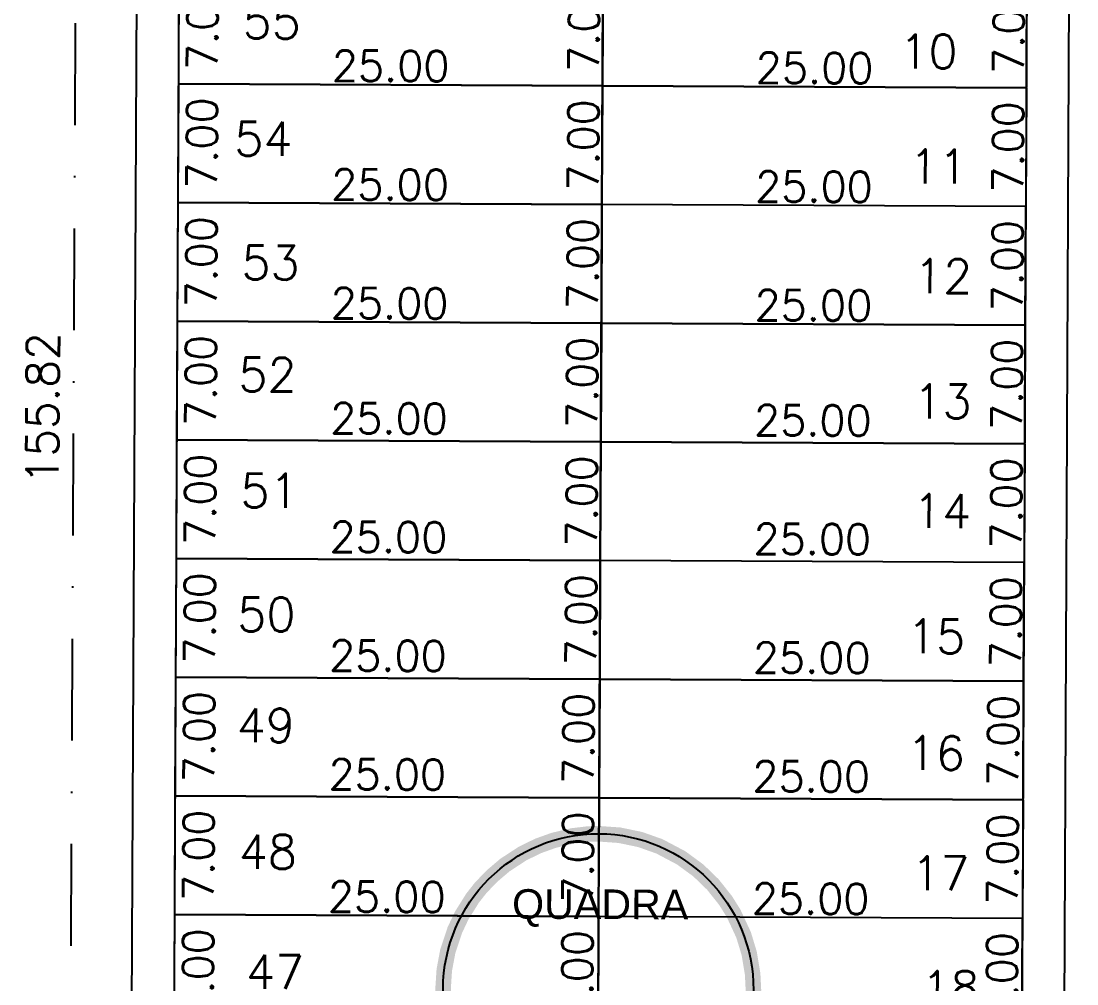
# Model space of a CAD drawing. Header units: millimetres. Extents: x -4430026 to 4783824, y 584 to 9593110.
# Drawn here: x 1995.4 to 2057.7, y 1611.3 to 1668.1 of the extents above; entities that cross this region are included whole.
import ezdxf
from ezdxf.enums import TextEntityAlignment as Align

# ---------------------------------------------------------------- set-up
doc = ezdxf.new("R2010")
doc.units = ezdxf.units.MM
doc.linetypes.add('DASHDOT', pattern=[1, 0.5, -0.25, 0, -0.25])
doc.linetypes.add('HIDDEN2', pattern=[0.1875, 0.125, -0.0625])
for name, color, linetype in [('boundary filipe', 6, 'Continuous'), ('BOUNDARY LOTES', 2, 'Continuous'), ('Calçada', 1, 'Continuous'), ('Cota', 8, 'Continuous'), ('COTAS', 8, 'Continuous'), ('Lotes', 2, 'Continuous'), ('Numero de lotes', 5, 'Continuous'), ('númeraçãoquadras', 4, 'Continuous'), ('Projeção', 8, 'HIDDEN2'), ('QUADRA', 4, 'Continuous')]:
    doc.layers.add(name, color=color, linetype=linetype)
doc.styles.add('arcad1', font='romans.shx')
doc.styles.add('ROMANS', font='romans.shx')
doc.styles.add('STYLE1', font='sanss___.ttf')
doc.dimstyles.new('BOLA100', dxfattribs={"dimscale": 0, "dimtxt": 1.9, "dimasz": 0.18, "dimexe": 0.18, "dimexo": 0.063, "dimgap": 0, "dimtad": 1, "dimzin": 4, "dimdsep": 46, "dimtxsty": 'ROMANS', "dimcen": 0.09, "dimse1": 1, "dimse2": 1, "dimsd1": 1, "dimsd2": 1, "dimclrt": 256, "dimaunit": 1, "dimadec": 4, "dimazin": 0, "dimtfac": 1.2, "dimtix": 1, "dimtmove": 2, "dimatfit": 3, "dimfxl": 1, "dimtvp": 2, "dimtolj": 1, "dimtzin": 4, "dimarcsym": 0})
doc.dimstyles.get("Standard").update_dxf_attribs({"dimtxt": 0.18, "dimasz": 0.18, "dimexe": 0.18, "dimexo": 0.0625, "dimgap": 0.09, "dimtad": 0, "dimtih": 1, "dimtoh": 1, "dimdec": 4, "dimzin": 0, "dimdsep": 46, "dimtxsty": 'Standard', "dimcen": 0.09, "dimadec": 0, "dimazin": 0, "dimtfac": 1, "dimtdec": 4, "dimtofl": 0, "dimtmove": 0, "dimatfit": 3, "dimfxl": 1, "dimtolj": 1, "dimtzin": 0, "dimarcsym": 0})

# ---------------------------------------------------------------- blocks, each defined once
blk = doc.blocks.new('NUM_quadra')
at = {"color": 6, "const_width": 0.02}
blk.add_lwpolyline([(-0.0134, 0.1996), (-0.034, 0.1971), (-0.0579, 0.1914), (-0.0779, 0.1842), (-0.0981, 0.1743), (-0.1208, 0.1594), (-0.1377, 0.145), (-0.1521, 0.1299), (-0.1625, 0.1166), (-0.1764, 0.0942), (-0.1852, 0.0754), (-0.1941, 0.0483), (-0.1985, 0.0243), (-0.2, 0), (-0.1977, -0.0299), (-0.1921, -0.0556), (-0.1839, -0.0786), (-0.1713, -0.1033), (-0.1546, -0.1269), (-0.1389, -0.1439), (-0.1219, -0.1586), (-0.1046, -0.1705), (-0.0831, -0.1819), (-0.0531, -0.1928), (-0.0302, -0.1977), (0, -0.2), (0.0309, -0.1976), (0.0677, -0.1882), (0.1069, -0.169), (0.124, -0.1569), (0.1407, -0.1421), (0.1614, -0.1181), (0.1737, -0.0992), (0.187, -0.071), (0.1962, -0.0386), (0.2, 0), (0.1989, 0.0205), (0.1943, 0.0473), (0.1871, 0.0707), (0.1741, 0.0984), (0.1635, 0.1151), (0.1472, 0.1354), (0.1285, 0.1533), (0.1063, 0.1694), (0.0782, 0.1841), (0.0533, 0.1928), (0.0267, 0.1982), (0, 0.2)], close=True, dxfattribs=at)
blk.add_circle((0, 0), 0.2)
at = {"color": 3, "insert": (-0.1114, 0.1285), "char_height": 0.038, "width": 0.2663, "attachment_point": 1, "style": 'STYLE1'}
blk.add_mtext('\\fArial|b0|i0|c0|p34;QUADRA', dxfattribs=at)
at = {"color": 3, "style": 'STYLE1'}
blk.add_attdef('00', text='', height=0.13, dxfattribs=at).set_placement((0, -0.1335), align=Align.CENTER)
blk = doc.blocks.new('*D14062')
at = {"layer": 'DEFPOINTS', "color": 0, "linetype": 'ByBlock'}
for p in [(1998.858, 1723.154), (1998.12, 1567.334), (2001.72, 1567.317)]:
    blk.add_point(p, dxfattribs=at)
at = {"layer": 'COTAS', "linetype": 'ByBlock', "insert": (1996.652, 1645.253), "char_height": 1.9, "attachment_point": 5, "rotation": 89.72858, "style": 'ROMANS'}
blk.add_mtext('\\A1;155.82', dxfattribs=at)
blk = doc.blocks.new('*D14298')
at = {"layer": 'DEFPOINTS', "color": 0, "linetype": 'ByBlock'}
for p in [(2062.127, 1948.736), (2061.87, 1895.48), (2057.086, 1890.812), (2061.84, 1888.041), (2060.026, 1505.026)]:
    blk.add_point(p, dxfattribs=at)
at = {"layer": 'COTAS', "linetype": 'ByBlock', "insert": (2055.206, 1888.07), "char_height": 1.9, "attachment_point": 5, "rotation": 89.75016, "style": 'ROMANS'}
blk.add_mtext('\\A1;179°57\'25"', dxfattribs=at)
blk = doc.blocks.new('*D7819')
at = {"layer": 'DEFPOINTS', "color": 0}
for p in [(2004.713, 1671.399), (2004.68, 1664.399), (2009.666, 1664.376)]:
    blk.add_point(p, dxfattribs=at)
at = {"layer": 'Cota', "color": 41, "insert": (2006.082, 1667.893), "char_height": 1.8, "attachment_point": 5, "rotation": 89.72858, "style": 'ROMANS'}
blk.add_mtext('\\A1;7.00', dxfattribs=at)
blk = doc.blocks.new('*D7820')
at = {"layer": 'DEFPOINTS', "color": 0}
for p in [(2004.68, 1664.399), (2004.647, 1657.399), (2009.632, 1657.376)]:
    blk.add_point(p, dxfattribs=at)
at = {"layer": 'Cota', "color": 41, "insert": (2006.049, 1660.893), "char_height": 1.8, "attachment_point": 5, "rotation": 89.72858, "style": 'ROMANS'}
blk.add_mtext('\\A1;7.00', dxfattribs=at)
blk = doc.blocks.new('*D7821')
at = {"layer": 'DEFPOINTS', "color": 0}
for p in [(2004.647, 1657.399), (2004.614, 1650.399), (2009.599, 1650.376)]:
    blk.add_point(p, dxfattribs=at)
at = {"layer": 'Cota', "color": 41, "insert": (2006.016, 1653.893), "char_height": 1.8, "attachment_point": 5, "rotation": 89.72858, "style": 'ROMANS'}
blk.add_mtext('\\A1;7.00', dxfattribs=at)
blk = doc.blocks.new('*D7822')
at = {"layer": 'DEFPOINTS', "color": 0}
for p in [(2004.614, 1650.399), (2004.58, 1643.4), (2009.566, 1643.376)]:
    blk.add_point(p, dxfattribs=at)
at = {"layer": 'Cota', "color": 41, "insert": (2005.983, 1646.893), "char_height": 1.8, "attachment_point": 5, "rotation": 89.72858, "style": 'ROMANS'}
blk.add_mtext('\\A1;7.00', dxfattribs=at)
blk = doc.blocks.new('*D7823')
at = {"layer": 'DEFPOINTS', "color": 0}
for p in [(2004.58, 1643.4), (2004.547, 1636.4), (2009.533, 1636.376)]:
    blk.add_point(p, dxfattribs=at)
at = {"layer": 'Cota', "color": 41, "insert": (2005.95, 1639.893), "char_height": 1.8, "attachment_point": 5, "rotation": 89.72858, "style": 'ROMANS'}
blk.add_mtext('\\A1;7.00', dxfattribs=at)
blk = doc.blocks.new('*D7824')
at = {"layer": 'DEFPOINTS', "color": 0}
for p in [(2004.547, 1636.4), (2004.514, 1629.4), (2009.5, 1629.376)]:
    blk.add_point(p, dxfattribs=at)
at = {"layer": 'Cota', "color": 41, "insert": (2005.916, 1632.893), "char_height": 1.8, "attachment_point": 5, "rotation": 89.72858, "style": 'ROMANS'}
blk.add_mtext('\\A1;7.00', dxfattribs=at)
blk = doc.blocks.new('*D7825')
at = {"layer": 'DEFPOINTS', "color": 0}
for p in [(2004.514, 1629.4), (2004.481, 1622.4), (2009.467, 1622.376)]:
    blk.add_point(p, dxfattribs=at)
at = {"layer": 'Cota', "color": 41, "insert": (2005.883, 1625.893), "char_height": 1.8, "attachment_point": 5, "rotation": 89.72858, "style": 'ROMANS'}
blk.add_mtext('\\A1;7.00', dxfattribs=at)
blk = doc.blocks.new('*D7826')
at = {"layer": 'DEFPOINTS', "color": 0}
for p in [(2004.481, 1622.4), (2004.448, 1615.4), (2009.434, 1615.376)]:
    blk.add_point(p, dxfattribs=at)
at = {"layer": 'Cota', "color": 41, "insert": (2005.85, 1618.893), "char_height": 1.8, "attachment_point": 5, "rotation": 89.72858, "style": 'ROMANS'}
blk.add_mtext('\\A1;7.00', dxfattribs=at)
blk = doc.blocks.new('*D7827')
at = {"layer": 'DEFPOINTS', "color": 0}
for p in [(2004.448, 1615.4), (2004.415, 1608.4), (2009.4, 1608.376)]:
    blk.add_point(p, dxfattribs=at)
at = {"layer": 'Cota', "color": 41, "insert": (2005.817, 1611.893), "char_height": 1.8, "attachment_point": 5, "rotation": 89.72858, "style": 'ROMANS'}
blk.add_mtext('\\A1;7.00', dxfattribs=at)
blk = doc.blocks.new('*D7972')
at = {"layer": 'DEFPOINTS', "color": 0}
for p in [(2027.21, 1671.293), (2027.177, 1664.293), (2032.163, 1664.269)]:
    blk.add_point(p, dxfattribs=at)
at = {"layer": 'Cota', "color": 41, "insert": (2028.58, 1667.786), "char_height": 1.8, "attachment_point": 5, "rotation": 89.72858, "style": 'ROMANS'}
blk.add_mtext('\\A1;7.00', dxfattribs=at)
blk = doc.blocks.new('*D7973')
at = {"layer": 'DEFPOINTS', "color": 0}
for p in [(2027.177, 1664.293), (2027.144, 1657.293), (2032.13, 1657.269)]:
    blk.add_point(p, dxfattribs=at)
at = {"layer": 'Cota', "color": 41, "insert": (2028.547, 1660.786), "char_height": 1.8, "attachment_point": 5, "rotation": 89.72858, "style": 'ROMANS'}
blk.add_mtext('\\A1;7.00', dxfattribs=at)
blk = doc.blocks.new('*D7974')
at = {"layer": 'DEFPOINTS', "color": 0}
for p in [(2027.144, 1657.293), (2027.111, 1650.293), (2032.097, 1650.269)]:
    blk.add_point(p, dxfattribs=at)
at = {"layer": 'Cota', "color": 41, "insert": (2028.513, 1653.786), "char_height": 1.8, "attachment_point": 5, "rotation": 89.72858, "style": 'ROMANS'}
blk.add_mtext('\\A1;7.00', dxfattribs=at)
blk = doc.blocks.new('*D7975')
at = {"layer": 'DEFPOINTS', "color": 0}
for p in [(2027.111, 1650.293), (2027.078, 1643.293), (2032.064, 1643.269)]:
    blk.add_point(p, dxfattribs=at)
at = {"layer": 'Cota', "color": 41, "insert": (2028.48, 1646.786), "char_height": 1.8, "attachment_point": 5, "rotation": 89.72858, "style": 'ROMANS'}
blk.add_mtext('\\A1;7.00', dxfattribs=at)
blk = doc.blocks.new('*D7976')
at = {"layer": 'DEFPOINTS', "color": 0}
for p in [(2027.078, 1643.293), (2027.045, 1636.293), (2032.03, 1636.269)]:
    blk.add_point(p, dxfattribs=at)
at = {"layer": 'Cota', "color": 41, "insert": (2028.447, 1639.786), "char_height": 1.8, "attachment_point": 5, "rotation": 89.72858, "style": 'ROMANS'}
blk.add_mtext('\\A1;7.00', dxfattribs=at)
blk = doc.blocks.new('*D7977')
at = {"layer": 'DEFPOINTS', "color": 0}
for p in [(2027.045, 1636.293), (2027.011, 1629.293), (2031.997, 1629.27)]:
    blk.add_point(p, dxfattribs=at)
at = {"layer": 'Cota', "color": 41, "insert": (2028.414, 1632.787), "char_height": 1.8, "attachment_point": 5, "rotation": 89.72858, "style": 'ROMANS'}
blk.add_mtext('\\A1;7.00', dxfattribs=at)
blk = doc.blocks.new('*D7981')
at = {"layer": 'DEFPOINTS', "color": 0}
for p in [(2052.26, 1671.174), (2052.227, 1664.174), (2057.213, 1664.15)]:
    blk.add_point(p, dxfattribs=at)
at = {"layer": 'Cota', "color": 41, "insert": (2053.629, 1667.667), "char_height": 1.8, "attachment_point": 5, "rotation": 89.72858, "style": 'ROMANS'}
blk.add_mtext('\\A1;7.00', dxfattribs=at)
blk = doc.blocks.new('*D7982')
at = {"layer": 'DEFPOINTS', "color": 0}
for p in [(2052.227, 1664.174), (2052.194, 1657.174), (2057.18, 1657.151)]:
    blk.add_point(p, dxfattribs=at)
at = {"layer": 'Cota', "color": 41, "insert": (2053.596, 1660.668), "char_height": 1.8, "attachment_point": 5, "rotation": 89.72858, "style": 'ROMANS'}
blk.add_mtext('\\A1;7.00', dxfattribs=at)
blk = doc.blocks.new('*D7983')
at = {"layer": 'DEFPOINTS', "color": 0}
for p in [(2052.194, 1657.174), (2052.161, 1650.174), (2057.146, 1650.151)]:
    blk.add_point(p, dxfattribs=at)
at = {"layer": 'Cota', "color": 41, "insert": (2053.563, 1653.668), "char_height": 1.8, "attachment_point": 5, "rotation": 89.72858, "style": 'ROMANS'}
blk.add_mtext('\\A1;7.00', dxfattribs=at)
blk = doc.blocks.new('*D7984')
at = {"layer": 'DEFPOINTS', "color": 0}
for p in [(2052.161, 1650.174), (2052.127, 1643.174), (2057.113, 1643.151)]:
    blk.add_point(p, dxfattribs=at)
at = {"layer": 'Cota', "color": 41, "insert": (2053.53, 1646.668), "char_height": 1.8, "attachment_point": 5, "rotation": 89.72858, "style": 'ROMANS'}
blk.add_mtext('\\A1;7.00', dxfattribs=at)
blk = doc.blocks.new('*D7985')
at = {"layer": 'DEFPOINTS', "color": 0}
for p in [(2052.127, 1643.174), (2052.094, 1636.174), (2057.08, 1636.151)]:
    blk.add_point(p, dxfattribs=at)
at = {"layer": 'Cota', "color": 41, "insert": (2053.497, 1639.668), "char_height": 1.8, "attachment_point": 5, "rotation": 89.72858, "style": 'ROMANS'}
blk.add_mtext('\\A1;7.00', dxfattribs=at)
blk = doc.blocks.new('*D7986')
at = {"layer": 'DEFPOINTS', "color": 0}
for p in [(2052.094, 1636.174), (2052.061, 1629.174), (2057.047, 1629.151)]:
    blk.add_point(p, dxfattribs=at)
at = {"layer": 'Cota', "color": 41, "insert": (2053.464, 1632.668), "char_height": 1.8, "attachment_point": 5, "rotation": 89.72858, "style": 'ROMANS'}
blk.add_mtext('\\A1;7.00', dxfattribs=at)
blk = doc.blocks.new('*D7987')
at = {"layer": 'DEFPOINTS', "color": 0}
for p in [(2027.011, 1629.293), (2026.978, 1622.293), (2031.841, 1622.27)]:
    blk.add_point(p, dxfattribs=at)
at = {"layer": 'Cota', "color": 41, "insert": (2028.258, 1625.787), "char_height": 1.8, "attachment_point": 5, "rotation": 89.72858, "style": 'ROMANS'}
blk.add_mtext('\\A1;7.00', dxfattribs=at)
blk = doc.blocks.new('*D7988')
at = {"layer": 'DEFPOINTS', "color": 0}
for p in [(2026.978, 1622.293), (2026.945, 1615.293), (2031.808, 1615.27)]:
    blk.add_point(p, dxfattribs=at)
at = {"layer": 'Cota', "color": 41, "insert": (2028.225, 1618.787), "char_height": 1.8, "attachment_point": 5, "rotation": 89.72858, "style": 'ROMANS'}
blk.add_mtext('\\A1;7.00', dxfattribs=at)
blk = doc.blocks.new('*D7989')
at = {"layer": 'DEFPOINTS', "color": 0}
for p in [(2026.945, 1615.293), (2026.912, 1608.293), (2031.775, 1608.27)]:
    blk.add_point(p, dxfattribs=at)
at = {"layer": 'Cota', "color": 41, "insert": (2028.192, 1611.787), "char_height": 1.8, "attachment_point": 5, "rotation": 89.72858, "style": 'ROMANS'}
blk.add_mtext('\\A1;7.00', dxfattribs=at)
blk = doc.blocks.new('*D8000')
at = {"layer": 'DEFPOINTS', "color": 0}
for p in [(2052.061, 1629.174), (2052.028, 1622.175), (2056.891, 1622.152)]:
    blk.add_point(p, dxfattribs=at)
at = {"layer": 'Cota', "color": 41, "insert": (2053.308, 1625.669), "char_height": 1.8, "attachment_point": 5, "rotation": 89.72858, "style": 'ROMANS'}
blk.add_mtext('\\A1;7.00', dxfattribs=at)
blk = doc.blocks.new('*D8001')
at = {"layer": 'DEFPOINTS', "color": 0}
for p in [(2052.028, 1622.175), (2051.995, 1615.175), (2056.858, 1615.152)]:
    blk.add_point(p, dxfattribs=at)
at = {"layer": 'Cota', "color": 41, "insert": (2053.275, 1618.669), "char_height": 1.8, "attachment_point": 5, "rotation": 89.72858, "style": 'ROMANS'}
blk.add_mtext('\\A1;7.00', dxfattribs=at)
blk = doc.blocks.new('*D8002')
at = {"layer": 'DEFPOINTS', "color": 0}
for p in [(2051.995, 1615.175), (2051.962, 1608.175), (2056.825, 1608.152)]:
    blk.add_point(p, dxfattribs=at)
at = {"layer": 'Cota', "color": 41, "insert": (2053.241, 1611.669), "char_height": 1.8, "attachment_point": 5, "rotation": 89.72858, "style": 'ROMANS'}
blk.add_mtext('\\A1;7.00', dxfattribs=at)
blk = doc.blocks.new('*D8025')
at = {"layer": 'DEFPOINTS', "color": 0}
for p in [(2004.609, 1649.381), (2029.608, 1649.262), (2029.601, 1647.787)]:
    blk.add_point(p, dxfattribs=at)
at = {"layer": 'Cota', "color": 41, "insert": (2017.119, 1651.446), "char_height": 1.8, "attachment_point": 5, "rotation": 359.72858, "style": 'ROMANS'}
blk.add_mtext('\\A1;25.00', dxfattribs=at)
blk = doc.blocks.new('*D8026')
at = {"layer": 'DEFPOINTS', "color": 0}
for p in [(2029.608, 1649.262), (2054.608, 1649.144), (2054.601, 1647.668)]:
    blk.add_point(p, dxfattribs=at)
at = {"layer": 'Cota', "color": 41, "insert": (2042.118, 1651.327), "char_height": 1.8, "attachment_point": 5, "rotation": 359.72858, "style": 'ROMANS'}
blk.add_mtext('\\A1;25.00', dxfattribs=at)
blk = doc.blocks.new('*D8027')
at = {"layer": 'DEFPOINTS', "color": 0}
for p in [(2004.642, 1656.381), (2029.642, 1656.262), (2029.635, 1654.787)]:
    blk.add_point(p, dxfattribs=at)
at = {"layer": 'Cota', "color": 41, "insert": (2017.152, 1658.446), "char_height": 1.8, "attachment_point": 5, "rotation": 359.72858, "style": 'ROMANS'}
blk.add_mtext('\\A1;25.00', dxfattribs=at)
blk = doc.blocks.new('*D8028')
at = {"layer": 'DEFPOINTS', "color": 0}
for p in [(2029.642, 1656.262), (2054.641, 1656.144), (2054.634, 1654.668)]:
    blk.add_point(p, dxfattribs=at)
at = {"layer": 'Cota', "color": 41, "insert": (2042.152, 1658.327), "char_height": 1.8, "attachment_point": 5, "rotation": 359.72858, "style": 'ROMANS'}
blk.add_mtext('\\A1;25.00', dxfattribs=at)
blk = doc.blocks.new('*D8029')
at = {"layer": 'DEFPOINTS', "color": 0}
for p in [(2004.675, 1663.381), (2029.675, 1663.262), (2029.668, 1661.787)]:
    blk.add_point(p, dxfattribs=at)
at = {"layer": 'Cota', "color": 41, "insert": (2017.185, 1665.446), "char_height": 1.8, "attachment_point": 5, "rotation": 359.72858, "style": 'ROMANS'}
blk.add_mtext('\\A1;25.00', dxfattribs=at)
blk = doc.blocks.new('*D8030')
at = {"layer": 'DEFPOINTS', "color": 0}
for p in [(2029.675, 1663.262), (2054.674, 1663.144), (2054.667, 1661.668)]:
    blk.add_point(p, dxfattribs=at)
at = {"layer": 'Cota', "color": 41, "insert": (2042.185, 1665.327), "char_height": 1.8, "attachment_point": 5, "rotation": 359.72858, "style": 'ROMANS'}
blk.add_mtext('\\A1;25.00', dxfattribs=at)
blk = doc.blocks.new('*D8039')
at = {"layer": 'DEFPOINTS', "color": 0}
for p in [(2004.577, 1642.594), (2029.576, 1642.476), (2029.569, 1641)]:
    blk.add_point(p, dxfattribs=at)
at = {"layer": 'Cota', "color": 41, "insert": (2017.087, 1644.659), "char_height": 1.8, "attachment_point": 5, "rotation": 359.72858, "style": 'ROMANS'}
blk.add_mtext('\\A1;25.00', dxfattribs=at)
blk = doc.blocks.new('*D8040')
at = {"layer": 'DEFPOINTS', "color": 0}
for p in [(2029.576, 1642.476), (2054.576, 1642.358), (2054.569, 1640.882)]:
    blk.add_point(p, dxfattribs=at)
at = {"layer": 'Cota', "color": 41, "insert": (2042.086, 1644.541), "char_height": 1.8, "attachment_point": 5, "rotation": 359.72858, "style": 'ROMANS'}
blk.add_mtext('\\A1;25.00', dxfattribs=at)
blk = doc.blocks.new('*D8045')
at = {"layer": 'DEFPOINTS', "color": 0}
for p in [(2004.443, 1614.381), (2029.443, 1614.263), (2029.436, 1612.787)]:
    blk.add_point(p, dxfattribs=at)
at = {"layer": 'Cota', "color": 41, "insert": (2016.953, 1616.446), "char_height": 1.8, "attachment_point": 5, "rotation": 359.72858, "style": 'ROMANS'}
blk.add_mtext('\\A1;25.00', dxfattribs=at)
blk = doc.blocks.new('*D8046')
at = {"layer": 'DEFPOINTS', "color": 0}
for p in [(2029.443, 1614.263), (2054.442, 1614.144), (2054.435, 1612.669)]:
    blk.add_point(p, dxfattribs=at)
at = {"layer": 'Cota', "color": 41, "insert": (2041.953, 1616.328), "char_height": 1.8, "attachment_point": 5, "rotation": 359.72858, "style": 'ROMANS'}
blk.add_mtext('\\A1;25.00', dxfattribs=at)
blk = doc.blocks.new('*D8047')
at = {"layer": 'DEFPOINTS', "color": 0}
for p in [(2004.477, 1621.595), (2029.477, 1621.476), (2029.47, 1620)]:
    blk.add_point(p, dxfattribs=at)
at = {"layer": 'Cota', "color": 41, "insert": (2016.987, 1623.66), "char_height": 1.8, "attachment_point": 5, "rotation": 359.72858, "style": 'ROMANS'}
blk.add_mtext('\\A1;25.00', dxfattribs=at)
blk = doc.blocks.new('*D8048')
at = {"layer": 'DEFPOINTS', "color": 0}
for p in [(2029.477, 1621.476), (2054.477, 1621.358), (2054.47, 1619.882)]:
    blk.add_point(p, dxfattribs=at)
at = {"layer": 'Cota', "color": 41, "insert": (2041.987, 1623.541), "char_height": 1.8, "attachment_point": 5, "rotation": 359.72858, "style": 'ROMANS'}
blk.add_mtext('\\A1;25.00', dxfattribs=at)
blk = doc.blocks.new('*D8049')
at = {"layer": 'DEFPOINTS', "color": 0}
for p in [(2004.51, 1628.595), (2029.51, 1628.476), (2029.503, 1627)]:
    blk.add_point(p, dxfattribs=at)
at = {"layer": 'Cota', "color": 41, "insert": (2017.02, 1630.66), "char_height": 1.8, "attachment_point": 5, "rotation": 359.72858, "style": 'ROMANS'}
blk.add_mtext('\\A1;25.00', dxfattribs=at)
blk = doc.blocks.new('*D8050')
at = {"layer": 'DEFPOINTS', "color": 0}
for p in [(2029.51, 1628.476), (2054.51, 1628.358), (2054.503, 1626.882)]:
    blk.add_point(p, dxfattribs=at)
at = {"layer": 'Cota', "color": 41, "insert": (2042.02, 1630.541), "char_height": 1.8, "attachment_point": 5, "rotation": 359.72858, "style": 'ROMANS'}
blk.add_mtext('\\A1;25.00', dxfattribs=at)
blk = doc.blocks.new('*D8051')
at = {"layer": 'DEFPOINTS', "color": 0}
for p in [(2004.543, 1635.595), (2029.543, 1635.476), (2029.536, 1634)]:
    blk.add_point(p, dxfattribs=at)
at = {"layer": 'Cota', "color": 41, "insert": (2017.053, 1637.659), "char_height": 1.8, "attachment_point": 5, "rotation": 359.72858, "style": 'ROMANS'}
blk.add_mtext('\\A1;25.00', dxfattribs=at)
blk = doc.blocks.new('*D8052')
at = {"layer": 'DEFPOINTS', "color": 0}
for p in [(2029.543, 1635.476), (2054.543, 1635.358), (2054.536, 1633.882)]:
    blk.add_point(p, dxfattribs=at)
at = {"layer": 'Cota', "color": 41, "insert": (2042.053, 1637.541), "char_height": 1.8, "attachment_point": 5, "rotation": 359.72858, "style": 'ROMANS'}
blk.add_mtext('\\A1;25.00', dxfattribs=at)

msp = doc.modelspace()

# ---------------------------------------------------------------- linework, layer by layer
at = {"layer": 'boundary filipe', "elevation": 2.439}
msp.add_lwpolyline([(2003.952, 1510.737), (2004.909, 1712.686), (2054.908, 1712.439), (2053.954, 1511.091), (2003.952, 1510.737)], close=True, dxfattribs=at)
at = {"layer": 'BOUNDARY LOTES', "elevation": 2.439}
for points in [[(2029.68, 1664.281), (2004.68, 1664.399), (2004.713, 1671.399), (2029.713, 1671.281)], [(2054.712, 1671.162), (2029.713, 1671.281), (2029.68, 1664.281), (2054.679, 1664.162)], [(2004.68, 1664.399), (2029.68, 1664.281), (2029.646, 1657.281), (2004.647, 1657.399)], [(2029.68, 1664.281), (2054.679, 1664.162), (2054.646, 1657.163), (2029.646, 1657.281)], [(2029.613, 1650.281), (2004.614, 1650.399), (2004.647, 1657.399), (2029.646, 1657.281)], [(2054.646, 1657.163), (2029.646, 1657.281), (2029.613, 1650.281), (2054.613, 1650.163)], [(2029.58, 1643.281), (2004.58, 1643.4), (2004.614, 1650.399), (2029.613, 1650.281)], [(2054.613, 1650.163), (2029.613, 1650.281), (2029.58, 1643.281), (2054.58, 1643.163)], [(2004.58, 1643.4), (2029.58, 1643.281), (2029.547, 1636.281), (2004.547, 1636.4)], [(2029.58, 1643.281), (2054.58, 1643.163), (2054.547, 1636.163), (2029.547, 1636.281)], [(2029.514, 1629.281), (2004.514, 1629.4), (2004.547, 1636.4), (2029.547, 1636.281)], [(2054.547, 1636.163), (2029.547, 1636.281), (2029.514, 1629.281), (2054.514, 1629.163)], [(2029.481, 1622.281), (2004.481, 1622.4), (2004.514, 1629.4), (2029.514, 1629.281)], [(2054.514, 1629.163), (2029.514, 1629.281), (2029.481, 1622.281), (2054.48, 1622.163)], [(2004.481, 1622.4), (2029.481, 1622.281), (2029.447, 1615.281), (2004.448, 1615.4)], [(2029.481, 1622.281), (2054.48, 1622.163), (2054.447, 1615.163), (2029.447, 1615.281)], [(2029.414, 1608.282), (2004.415, 1608.4), (2004.448, 1615.4), (2029.447, 1615.281)], [(2054.447, 1615.163), (2029.447, 1615.281), (2029.414, 1608.282), (2054.414, 1608.163)]]:
    msp.add_lwpolyline(points, close=True, dxfattribs=at)
at = {"layer": 'Calçada'}
for p, q in [((2001.469, 1514.348, 2.439), (2002.392, 1709.187, 2.439)), ((2056.471, 1514.542, 2.439), (2057.391, 1708.927, 2.439))]:
    msp.add_line(p, q, dxfattribs=at)
at = {"layer": 'Lotes'}
for p, q in [((2028.953, 1510.945, 2.439), (2029.908, 1712.557, 2.439)), ((2054.679, 1664.162, 2.439), (2004.68, 1664.399, 2.439)), ((2054.646, 1657.163, 2.439), (2004.647, 1657.399, 2.439)), ((2054.613, 1650.163, 2.439), (2004.614, 1650.399, 2.439)), ((2054.58, 1643.163, 2.439), (2004.58, 1643.4, 2.439)), ((2054.547, 1636.163, 2.439), (2004.547, 1636.4, 2.439)), ((2054.514, 1629.163, 2.439), (2004.514, 1629.4, 2.439)), ((2054.48, 1622.163, 2.439), (2004.481, 1622.4, 2.439)), ((2054.447, 1615.163, 2.439), (2004.448, 1615.4, 2.439))]:
    msp.add_line(p, q, dxfattribs=at)
at = {"layer": 'Projeção', "linetype": 'DASHDOT', "ltscale": 12}
msp.add_line((1997.823, 1504.664, 2.439), (1999.921, 1947.619, 2.439), dxfattribs=at)
at = {"layer": 'QUADRA', "elevation": 2.439}
msp.add_lwpolyline([(2003.952, 1510.799), (2004.909, 1712.676), (2054.908, 1712.439), (2053.954, 1511.091), (2003.952, 1510.799)], close=True, dxfattribs=at)

# ---------------------------------------------------------------- block references
at = {"layer": 'númeraçãoquadras', "linetype": 'ByBlock', "extrusion": (0.084423, -0.000343131, 0.99643)}
ref = msp.add_blockref('NUM_quadra', (1619.212, -2015.435, 173.208), dxfattribs=dict(at, xscale=45.93175888062505, yscale=45.93175888063583, zscale=45.9317585301846, rotation=270.0385460290153))
ref.add_attrib('00', '41', dxfattribs={"layer": '0', "color": 3, "extrusion": (0.084423, -0.000343131, 0.99643), "height": 5.9711, "rotation": 270.03855, "style": 'STYLE1'}).set_placement((1613.082, -2015.439, 173.208), align=Align.CENTER)

# ---------------------------------------------------------------- texts
at = {"layer": 'Numero de lotes', "style": 'arcad1'}
for s, p in [('55', (2010.167, 1668.059, 2.439)), ('10', (2048.907, 1666.298, 2.439)), ('54', (2009.677, 1661.151, 2.439)), ('11', (2049.492, 1659.52, 2.439)), ('53', (2010.1, 1653.846, 2.439)), ('12', (2049.77, 1653.051, 2.439)), ('52', (2009.919, 1647.245, 2.439)), ('13', (2049.735, 1645.66, 2.439)), ('51', (2010.039, 1640.398, 2.439)), ('14', (2049.704, 1639.193, 2.439)), ('50', (2009.852, 1633.095, 2.439)), ('15', (2049.361, 1631.803, 2.439)), ('49', (2009.821, 1626.553, 2.439)), ('16', (2049.338, 1624.922, 2.439)), ('48', (2009.938, 1619.097, 2.439)), ('17', (2049.613, 1617.838, 2.439)), ('47', (2010.361, 1612.014, 2.439)), ('18', (2050.197, 1611.06, 2.439))]:
    msp.add_text(s, height=2, rotation=359.72858, dxfattribs=at).set_placement(p, align=Align.MIDDLE_CENTER)

# ---------------------------------------------------------------- dimensions: what is measured, and where the dimension line sits
at = {"layer": 'Cota'}
for base, p1, p2, angle, picture, middle in [((2009.666, 1664.376, 2.439), (2004.713, 1671.399, 2.439), (2004.68, 1664.399, 2.439), 89.72858, '*D7819', (2006.082, 1667.893, 2.439)), ((2032.163, 1664.269, 2.439), (2027.21, 1671.293, 2.439), (2027.177, 1664.293, 2.439), 89.72858, '*D7972', (2028.58, 1667.786, 2.439)), ((2057.213, 1664.15, 2.439), (2052.26, 1671.174, 2.439), (2052.227, 1664.174, 2.439), 89.72858, '*D7981', (2053.629, 1667.667, 2.439)), ((2054.667, 1661.668, 2.439), (2029.675, 1663.262, 2.439), (2054.674, 1663.144, 2.439), 179.72858, '*D8030', (2042.185, 1665.327, 2.439)), ((2009.632, 1657.376, 2.439), (2004.68, 1664.399, 2.439), (2004.647, 1657.399, 2.439), 89.72858, '*D7820', (2006.049, 1660.893, 2.439)), ((2032.13, 1657.269, 2.439), (2027.177, 1664.293, 2.439), (2027.144, 1657.293, 2.439), 89.72858, '*D7973', (2028.547, 1660.786, 2.439)), ((2057.18, 1657.151, 2.439), (2052.227, 1664.174, 2.439), (2052.194, 1657.174, 2.439), 89.72858, '*D7982', (2053.596, 1660.668, 2.439)), ((2054.634, 1654.668, 2.439), (2029.642, 1656.262, 2.439), (2054.641, 1656.144, 2.439), 179.72858, '*D8028', (2042.152, 1658.327, 2.439)), ((2009.599, 1650.376, 2.439), (2004.647, 1657.399, 2.439), (2004.614, 1650.399, 2.439), 89.72858, '*D7821', (2006.016, 1653.893, 2.439)), ((2032.097, 1650.269, 2.439), (2027.144, 1657.293, 2.439), (2027.111, 1650.293, 2.439), 89.72858, '*D7974', (2028.513, 1653.786, 2.439)), ((2057.146, 1650.151, 2.439), (2052.194, 1657.174, 2.439), (2052.161, 1650.174, 2.439), 89.72858, '*D7983', (2053.563, 1653.668, 2.439)), ((2054.601, 1647.668, 2.439), (2029.608, 1649.262, 2.439), (2054.608, 1649.144, 2.439), 179.72858, '*D8026', (2042.118, 1651.327, 2.439)), ((2009.566, 1643.376, 2.439), (2004.614, 1650.399, 2.439), (2004.58, 1643.4, 2.439), 89.72858, '*D7822', (2005.983, 1646.893, 2.439)), ((2032.064, 1643.269, 2.439), (2027.111, 1650.293, 2.439), (2027.078, 1643.293, 2.439), 89.72858, '*D7975', (2028.48, 1646.786, 2.439)), ((2057.113, 1643.151, 2.439), (2052.161, 1650.174, 2.439), (2052.127, 1643.174, 2.439), 89.72858, '*D7984', (2053.53, 1646.668, 2.439)), ((2054.569, 1640.882, 2.439), (2029.576, 1642.476, 2.439), (2054.576, 1642.358, 2.439), 179.72858, '*D8040', (2042.086, 1644.541, 2.439)), ((2009.533, 1636.376, 2.439), (2004.58, 1643.4, 2.439), (2004.547, 1636.4, 2.439), 89.72858, '*D7823', (2005.95, 1639.893, 2.439)), ((2032.03, 1636.269, 2.439), (2027.078, 1643.293, 2.439), (2027.045, 1636.293, 2.439), 89.72858, '*D7976', (2028.447, 1639.786, 2.439)), ((2057.08, 1636.151, 2.439), (2052.127, 1643.174, 2.439), (2052.094, 1636.174, 2.439), 89.72858, '*D7985', (2053.497, 1639.668, 2.439)), ((2054.536, 1633.882, 2.439), (2029.543, 1635.476, 2.439), (2054.543, 1635.358, 2.439), 179.72858, '*D8052', (2042.053, 1637.541, 2.439)), ((2009.5, 1629.376, 2.439), (2004.547, 1636.4, 2.439), (2004.514, 1629.4, 2.439), 89.72858, '*D7824', (2005.916, 1632.893, 2.439)), ((2031.997, 1629.27, 2.439), (2027.045, 1636.293, 2.439), (2027.011, 1629.293, 2.439), 89.72858, '*D7977', (2028.414, 1632.787, 2.439)), ((2057.047, 1629.151, 2.439), (2052.094, 1636.174, 2.439), (2052.061, 1629.174, 2.439), 89.72858, '*D7986', (2053.464, 1632.668, 2.439)), ((2054.503, 1626.882, 2.439), (2029.51, 1628.476, 2.439), (2054.51, 1628.358, 2.439), 179.72858, '*D8050', (2042.02, 1630.541, 2.439)), ((2009.467, 1622.376, 2.439), (2004.514, 1629.4, 2.439), (2004.481, 1622.4, 2.439), 89.72858, '*D7825', (2005.883, 1625.893, 2.439)), ((2031.841, 1622.27, 2.439), (2027.011, 1629.293, 2.439), (2026.978, 1622.293, 2.439), 89.72858, '*D7987', (2028.258, 1625.787, 2.439)), ((2056.891, 1622.152, 2.439), (2052.061, 1629.174, 2.439), (2052.028, 1622.175, 2.439), 89.72858, '*D8000', (2053.308, 1625.669, 2.439)), ((2054.47, 1619.882, 2.439), (2029.477, 1621.476, 2.439), (2054.477, 1621.358, 2.439), 179.72858, '*D8048', (2041.987, 1623.541, 2.439)), ((2009.434, 1615.376, 2.439), (2004.481, 1622.4, 2.439), (2004.448, 1615.4, 2.439), 89.72858, '*D7826', (2005.85, 1618.893, 2.439)), ((2031.808, 1615.27, 2.439), (2026.978, 1622.293, 2.439), (2026.945, 1615.293, 2.439), 89.72858, '*D7988', (2028.225, 1618.787, 2.439)), ((2056.858, 1615.152, 2.439), (2052.028, 1622.175, 2.439), (2051.995, 1615.175, 2.439), 89.72858, '*D8001', (2053.275, 1618.669, 2.439)), ((2054.435, 1612.669, 2.439), (2029.443, 1614.263, 2.439), (2054.442, 1614.144, 2.439), 179.72858, '*D8046', (2041.953, 1616.328, 2.439)), ((2009.4, 1608.376, 2.439), (2004.448, 1615.4, 2.439), (2004.415, 1608.4, 2.439), 89.72858, '*D7827', (2005.817, 1611.893, 2.439)), ((2031.775, 1608.27, 2.439), (2026.945, 1615.293, 2.439), (2026.912, 1608.293, 2.439), 89.72858, '*D7989', (2028.192, 1611.787, 2.439)), ((2056.825, 1608.152, 2.439), (2051.995, 1615.175, 2.439), (2051.962, 1608.175, 2.439), 89.72858, '*D8002', (2053.241, 1611.669, 2.439))]:
    dim = msp.add_linear_dim(base=base, p1=p1, p2=p2, angle=angle, dimstyle='Standard', override={"dimtxt": 1.8, "dimexo": 0.063, "dimgap": 0, "dimtih": 0, "dimtoh": 0, "dimdec": 2, "dimzin": 4, "dimtxsty": 'ROMANS', "dimse1": 1, "dimse2": 1, "dimsd1": 1, "dimsd2": 1, "dimclrt": 41, "dimtfac": 1.2, "dimtdec": 2, "dimtix": 1, "dimtofl": 1, "dimtmove": 2, "dimfxl": 0.18, "dimfxlon": 1, "dimtvp": 2, "dimtzin": 4}, dxfattribs=at)
    dim.commit()
    dim.dimension.update_dxf_attribs({"geometry": picture, "text_midpoint": middle})
for p1, p2, picture, middle in [((2004.675, 1663.381, 2.439), (2029.675, 1663.262, 2.439), '*D8029', (2017.185, 1665.446, 2.439)), ((2004.642, 1656.381, 2.439), (2029.642, 1656.262, 2.439), '*D8027', (2017.152, 1658.446, 2.439)), ((2004.609, 1649.381, 2.439), (2029.608, 1649.262, 2.439), '*D8025', (2017.119, 1651.446, 2.439)), ((2004.577, 1642.594, 2.439), (2029.576, 1642.476, 2.439), '*D8039', (2017.087, 1644.659, 2.439)), ((2004.543, 1635.595, 2.439), (2029.543, 1635.476, 2.439), '*D8051', (2017.053, 1637.659, 2.439)), ((2004.51, 1628.595, 2.439), (2029.51, 1628.476, 2.439), '*D8049', (2017.02, 1630.66, 2.439)), ((2004.477, 1621.595, 2.439), (2029.477, 1621.476, 2.439), '*D8047', (2016.987, 1623.66, 2.439)), ((2004.443, 1614.381, 2.439), (2029.443, 1614.263, 2.439), '*D8045', (2016.953, 1616.446, 2.439))]:
    dim = msp.add_aligned_dim(p1=p1, p2=p2, distance=-1.476, dimstyle='Standard', override={"dimtxt": 1.8, "dimexo": 0.063, "dimgap": 0, "dimtih": 0, "dimtoh": 0, "dimdec": 2, "dimzin": 4, "dimtxsty": 'ROMANS', "dimse1": 1, "dimse2": 1, "dimsd1": 1, "dimsd2": 1, "dimclrt": 41, "dimtfac": 1.2, "dimtdec": 2, "dimtix": 1, "dimtofl": 1, "dimtmove": 2, "dimfxl": 0.18, "dimfxlon": 1, "dimtvp": 2, "dimtzin": 4}, dxfattribs=at)
    dim.commit()
    dim.dimension.update_dxf_attribs({"geometry": picture, "text_midpoint": middle})
at = {"layer": 'COTAS', "linetype": 'ByBlock'}
dim = msp.add_angular_dim_2l(base=(2057.085642, 1890.812467), line1=((2060.025518, 1505.025767, 2.4392), (2062.127458, 1948.735522, 2.4392)), line2=((2061.839935, 1888.040662, 2.4392), (2061.869573, 1895.479873, 2.4392)), dimstyle='BOLA100', override={"dimscale": 1, "dimdec": 0, "dimazin": 1, "dimfxl": 0.18}, dxfattribs=at)
dim.commit()
dim.dimension.update_dxf_attribs({"geometry": '*D14298', "text_midpoint": (2055.205755, 1888.069591, 2.4392)})
dim = msp.add_linear_dim(base=(2001.72, 1567.317, 2.439), p1=(1998.858, 1723.154, 2.439), p2=(1998.12, 1567.334, 2.439), angle=269.72858, dimstyle='BOLA100', override={"dimscale": 1, "dimfxl": 0.18}, dxfattribs=at)
dim.commit()
dim.dimension.update_dxf_attribs({"geometry": '*D14062', "text_midpoint": (1996.652, 1645.253, 2.439), "dimtype": 161})

doc.saveas('drawing.dxf')
